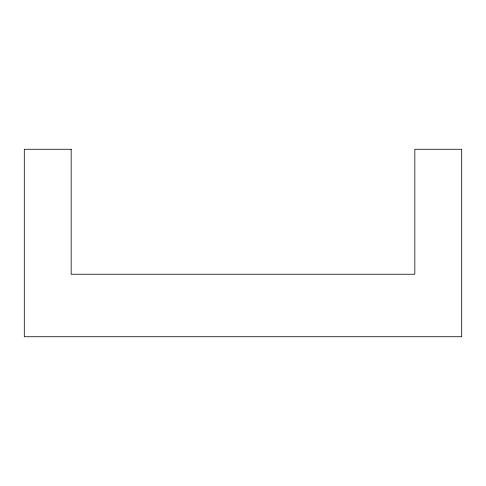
<?xml version="1.0" encoding="UTF-8"?>
<svg xmlns="http://www.w3.org/2000/svg" width="486" height="486" viewBox="0 0 486 486"><rect width="100%" height="100%" fill="white"/><g stroke="black" fill="none" stroke-linecap="round" stroke-linejoin="round"><path stroke-width="0.73" d="M71.163 149.269L24.3 149.269L24.3 336.731L461.7 336.731L461.7 149.269L414.837 149.269L414.837 274.244L71.163 274.244L71.163 149.269"/></g></svg>
